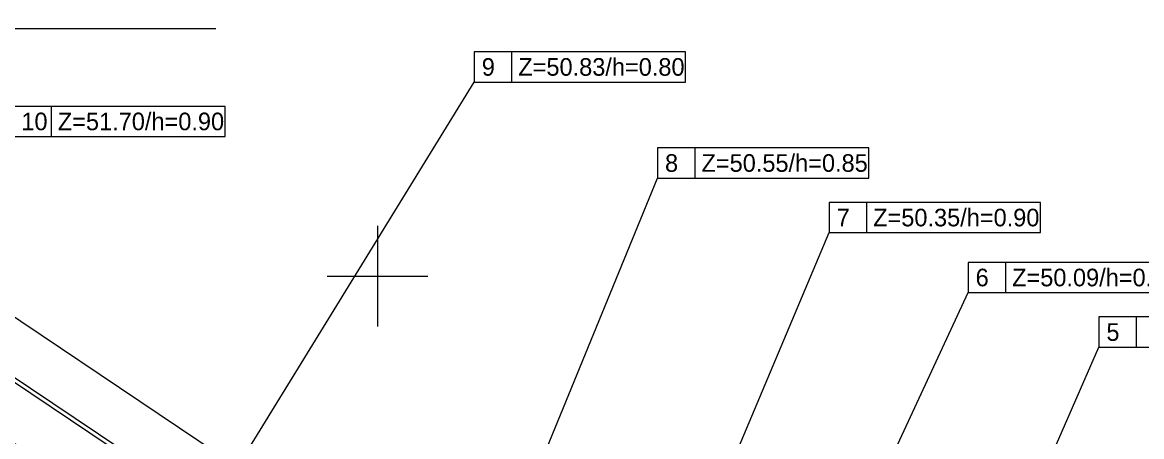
# Model space of a CAD drawing. Extents: x 641649 to 642337, y 6457370 to 6457727.
# Drawn here: x 641835.88 to 641880.38, y 6457593.62 to 6457610.09 of the extents above; entities that cross this region are included whole.
import ezdxf

# ---------------------------------------------------------------- set-up
doc = ezdxf.new("R2010")
doc.units = 0
for name, color, linetype in [('ABIJOONIS', 7, 'Continuous'), ('KPKAABEL', 7, 'Continuous'), ('MOOTPIIR', 7, 'Continuous'), ('MPKAABEL', 7, 'Continuous'), ('VORK', 7, 'Continuous')]:
    doc.layers.add(name, color=color, linetype=linetype)

msp = doc.modelspace()

# ---------------------------------------------------------------- linework, layer by layer
at = {"layer": 'ABIJOONIS'}
for p, q in [((641855.346, 6457607.714), (641855.346, 6457608.914)), ((641837.041, 6457605.547), (641837.041, 6457606.747)), ((641862.629, 6457603.894), (641862.629, 6457605.094)), ((641869.453, 6457601.726), (641869.453, 6457602.926)), ((641874.977, 6457599.342), (641874.977, 6457600.542)), ((641880.176, 6457597.174), (641880.176, 6457598.374))]:
    msp.add_line(p, q, dxfattribs=at)
for points in [[(641826.794, 6457601.511), (641831.427, 6457609.84), (641843.572, 6457609.84)], [(641843.384, 6457590.7), (641853.846, 6457607.714), (641862.246, 6457607.714), (641862.246, 6457608.914), (641853.846, 6457608.914), (641853.846, 6457607.714)], [(641830.789, 6457599.154), (641835.541, 6457605.547), (641843.941, 6457605.547), (641843.941, 6457606.747), (641835.541, 6457606.747), (641835.541, 6457605.547)], [(641853.204, 6457584.549), (641861.129, 6457603.894), (641869.529, 6457603.894), (641869.529, 6457605.094), (641861.129, 6457605.094), (641861.129, 6457603.894)], [(641859.54, 6457581.749), (641867.953, 6457601.726), (641876.353, 6457601.726), (641876.353, 6457602.926), (641867.953, 6457602.926), (641867.953, 6457601.726)], [(641864.566, 6457580.121), (641873.477, 6457599.342), (641881.877, 6457599.342), (641881.877, 6457600.542), (641873.477, 6457600.542), (641873.477, 6457599.342)], [(641870.028, 6457577.345), (641878.676, 6457597.174), (641887.076, 6457597.174), (641887.076, 6457598.374), (641878.676, 6457598.374), (641878.676, 6457597.174)]]:
    msp.add_lwpolyline(points, dxfattribs=at)
at = {"layer": 'KPKAABEL'}
for points in [[(641873.359, 6457574.881), (641869.948, 6457577.209), (641864.506, 6457579.975), (641859.484, 6457581.602), (641853.131, 6457584.41), (641843.298, 6457590.568), (641830.704, 6457599.022), (641822.844, 6457604.025), (641811.916, 6457610.951), (641803.77, 6457616.274), (641797.356, 6457619.322), (641787.832, 6457624.044), (641778.546, 6457628.861), (641765.64, 6457636.81)], [(641877.592, 6457576.392), (641876.644, 6457574.601), (641875.903, 6457574.08), (641874.965, 6457573.974), (641870.028, 6457577.345), (641864.566, 6457580.121), (641859.54, 6457581.749), (641853.204, 6457584.549), (641843.384, 6457590.7), (641830.789, 6457599.154), (641822.928, 6457604.157), (641812.001, 6457611.083), (641803.847, 6457616.412), (641797.424, 6457619.463), (641787.903, 6457624.184), (641778.624, 6457628.998), (641765.723, 6457636.944)]]:
    msp.add_lwpolyline(points, dxfattribs=at)
at = {"layer": 'MOOTPIIR'}
msp.add_lwpolyline([(641829.609, 6457597.348), (641842.21, 6457588.89), (641852.191, 6457582.639), (641858.769, 6457579.731), (641863.74, 6457578.121), (641868.927, 6457575.485), (641872.231, 6457573.229), (641873.883, 6457572.102), (641874.451, 6457571.904), (641876.635, 6457572.149), (641878.187, 6457573.241), (641879.36, 6457575.455), (641880.296, 6457577.223), (641876.761, 6457579.095), (641875.825, 6457577.328), (641875.234, 6457576.212), (641871.049, 6457579.069), (641865.332, 6457581.975), (641860.254, 6457583.62), (641854.144, 6457586.32), (641844.472, 6457592.378), (641831.884, 6457600.828)], dxfattribs=at)
at = {"layer": 'MPKAABEL'}
for points in [[(641873.359, 6457574.881), (641869.948, 6457577.209), (641864.506, 6457579.975), (641859.484, 6457581.602), (641853.131, 6457584.41), (641843.298, 6457590.568), (641830.704, 6457599.022), (641822.844, 6457604.025), (641811.916, 6457610.951), (641803.77, 6457616.274), (641797.356, 6457619.322), (641787.832, 6457624.044), (641778.546, 6457628.861), (641765.64, 6457636.81)], [(641877.592, 6457576.392), (641876.644, 6457574.601), (641875.903, 6457574.08), (641874.965, 6457573.974), (641870.028, 6457577.345), (641864.566, 6457580.121), (641859.54, 6457581.749), (641853.204, 6457584.549), (641843.384, 6457590.7), (641830.789, 6457599.154), (641822.928, 6457604.157), (641812.001, 6457611.083), (641803.847, 6457616.412), (641797.424, 6457619.463), (641787.903, 6457624.184), (641778.624, 6457628.998), (641765.723, 6457636.944)]]:
    msp.add_lwpolyline(points, dxfattribs=at)
at = {"layer": 'VORK'}
for p, q in [((641850, 6457602), (641850, 6457598)), ((641848, 6457600), (641852, 6457600))]:
    msp.add_line(p, q, dxfattribs=at)

# ---------------------------------------------------------------- texts
at = {"layer": 'ABIJOONIS'}
for s, p in [('9', (641854.146, 6457607.964)), ('Z=50.83/h=0.80', (641855.596, 6457607.964)), ('Z=51.70/h=0.90', (641837.291, 6457605.797)), ('10', (641835.841, 6457605.797)), ('8', (641861.429, 6457604.144)), ('Z=50.55/h=0.85', (641862.879, 6457604.144)), ('7', (641868.253, 6457601.976)), ('Z=50.35/h=0.90', (641869.703, 6457601.976)), ('6', (641873.777, 6457599.592)), ('Z=50.09/h=0.95', (641875.227, 6457599.592)), ('5', (641878.976, 6457597.424))]:
    msp.add_text(s, height=0.7, dxfattribs=at).set_placement(p)

doc.saveas('drawing.dxf')
